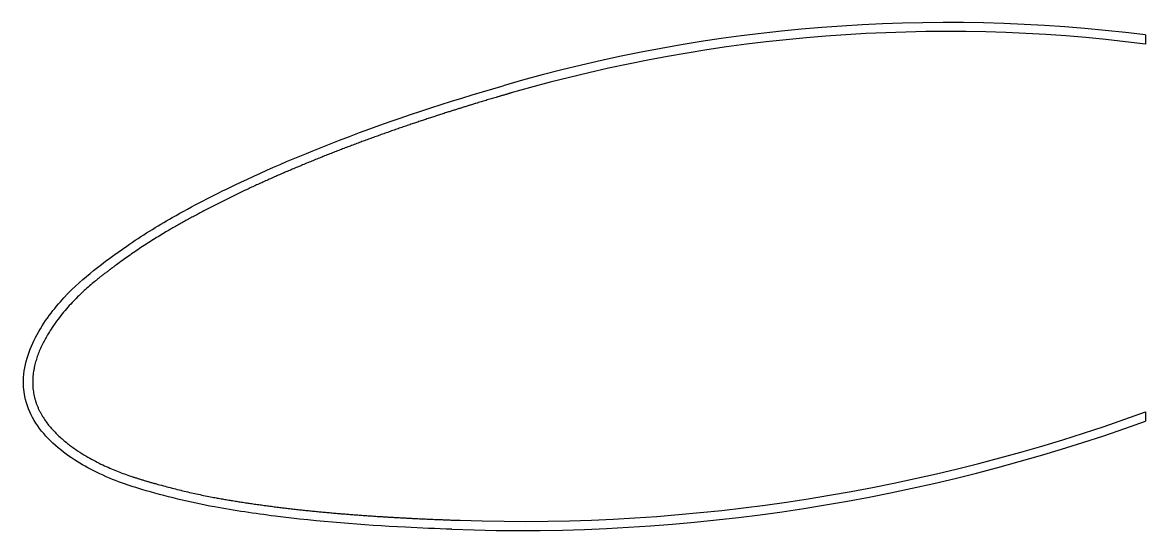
# Model space of a CAD drawing. Header units: millimetres. Extents: x -1 to 120, y -15 to 40.
import ezdxf

# ---------------------------------------------------------------- set-up
doc = ezdxf.new("R2010")
doc.units = ezdxf.units.MM

msp = doc.modelspace()

# ---------------------------------------------------------------- linework, layer by layer
for p, q in [((120, 38.83), (120, 37.83)), ((120, -1.87), (120, -2.87))]:
    msp.add_line(p, q)
for centre, radius, start, end in [((98.61, -131.84), 172, 82.855, 106.1933), ((98.55, -130.81), 170, 82.75, 106.055), ((52.65, 184.32), 198, 268.0846, 289.8876), ((52.33, 185.33), 200, 267.9343, 289.7771)]:
    msp.add_arc(centre, radius, start, end)
for points, degree, knots in [([(-0.98, -0.19), (-1.05, 0.14), (-1.09, 0.47), (-1.11, 0.81), (-1.23, 2.67), (-0.67, 4.55), (0.18, 6.18), (1.07, 7.89), (2.21, 9.33), (3.25, 10.46), (4.37, 11.68), (5.4, 12.56), (6.45, 13.39), (7.57, 14.29), (8.77, 15.16), (10.03, 16.03), (11.65, 17.15), (13.31, 18.18), (14.94, 19.11), (17.13, 20.35), (19.38, 21.51), (21.65, 22.6), (25.38, 24.4), (29.16, 25.98), (32.98, 27.45), (38.8, 29.68), (44.69, 31.62), (50.64, 33.34)], 3, [-1, -1, -1, -1, -0.99935494, -0.99935494, -0.99935494, -0.9957936, -0.9957936, -0.9957936, -0.99205336, -0.99205336, -0.99205336, -0.98801945, -0.98801945, -0.98801945, -0.98369148, -0.98369148, -0.98369148, -0.9780963, -0.9780963, -0.9780963, -0.97059296, -0.97059296, -0.97059296, -0.95823992, -0.95823992, -0.95823992, -0.93940902, -0.93940902, -0.93940902, -0.93940902]), ([(51.53, 32.56), (51.13, 32.44), (49.77, 32.05), (47.44, 31.35), (44.15, 30.33), (39.92, 28.94), (35.16, 27.24), (30.42, 25.41), (25.69, 23.41), (21.04, 21.27), (16.25, 18.74), (11.93, 16.31), (6.69, 12.38), (4.17, 10.44), (0.2, 5.5), (-0.4, 2.01), (0, 0)], 5, [0.93875953, 0.93875953, 0.93875953, 0.93875953, 0.93875953, 0.93875953, 0.9408823, 0.94599496, 0.95111457, 0.95624304, 0.96138317, 0.9665393, 0.97171882, 0.97693593, 0.9822258, 0.987888, 0.99251061, 1, 1, 1, 1, 1, 1]), ([(45.12, -14.54), (43.45, -14.48), (41.78, -14.41), (40.11, -14.32), (35.44, -14.07), (30.77, -13.72), (26.03, -13.12), (23.84, -12.84), (21.67, -12.52), (19.48, -12.12), (16.9, -11.65), (14.13, -10.97), (11.64, -10.23), (9.97, -9.73), (8.38, -9.2), (6.39, -8.19), (4.92, -7.44), (3.23, -6.4), (1.78, -4.98), (0.45, -3.68), (-0.62, -2.03), (-0.98, -0.19)], 3, [-0.04686192, -0.04686192, -0.04686192, -0.04686192, -0.0416934, -0.0416934, -0.0416934, -0.02727037, -0.02727037, -0.02727037, -0.02059178, -0.02059178, -0.02059178, -0.01273781, -0.01273781, -0.01273781, -0.00746695, -0.00746695, -0.00746695, -0.00357467, -0.00357467, -0.00357467, 0, 0, 0, 0]), ([(0, 0), (0.4, -2), (2.26, -4.99), (7.74, -8.04), (10.74, -8.96), (16.91, -10.72), (21.68, -11.52), (26.89, -12.27), (31.82, -12.76), (36.66, -13.14), (40.48, -13.35), (43.31, -13.47), (45.15, -13.54), (46.03, -13.57)], 5, [0, 0, 0, 0, 0, 0, 0.00745903, 0.01204861, 0.01766255, 0.02288876, 0.02803134, 0.0331274, 0.03819244, 0.0432348, 0.04776644, 0.04776644, 0.04776644, 0.04776644, 0.04776644, 0.04776644])]:
    msp.add_open_spline(points, degree=degree, knots=knots)

doc.saveas('drawing.dxf')
